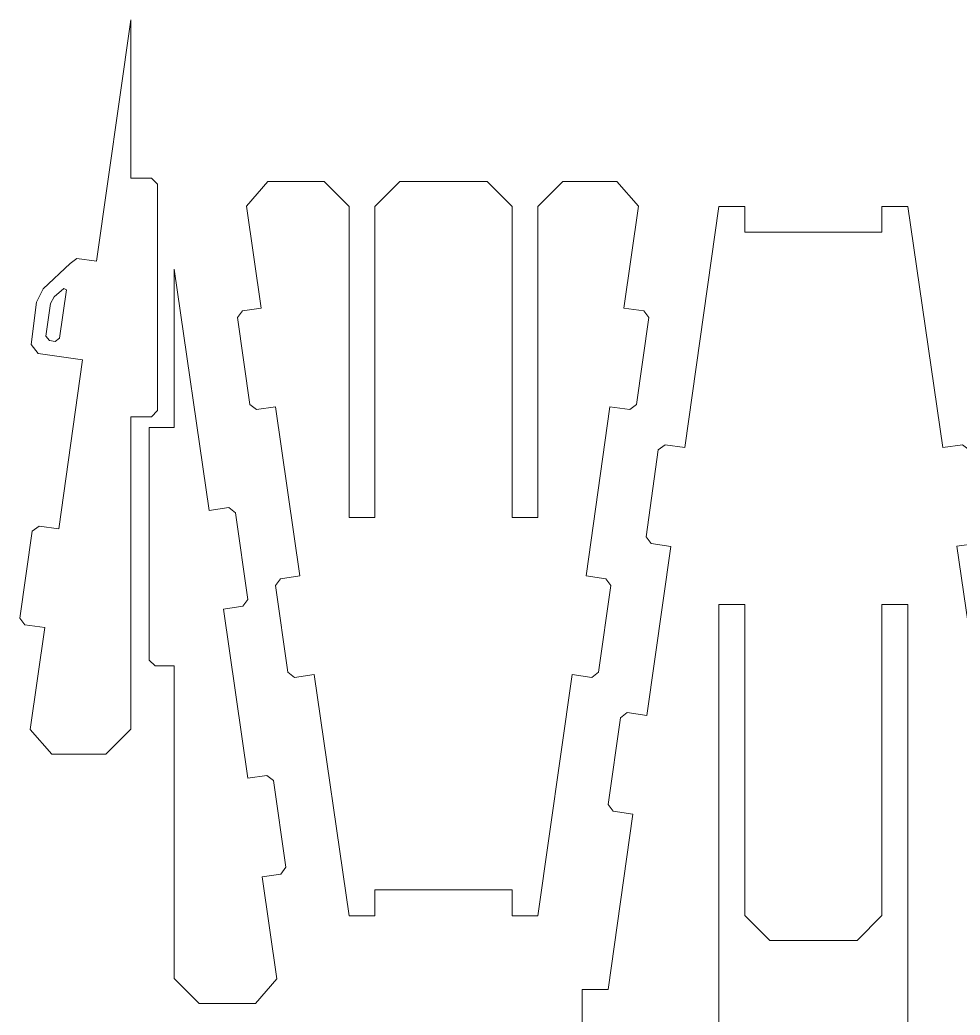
# Model space of a CAD drawing. Header units: millimetres. Extents: x -90 to 394, y 0 to 264.
# Drawn here: x 3 to 122.8, y 136.9 to 263.6 of the extents above; entities that cross this region are included whole.
import ezdxf

# ---------------------------------------------------------------- set-up
doc = ezdxf.new("R2010")
doc.units = ezdxf.units.MM
doc.layers.add('Layer 1', color=7, linetype='Continuous')

msp = doc.modelspace()

# ---------------------------------------------------------------- linework, layer by layer
at = {"layer": 'Layer 1', "color": 250, "lineweight": 20}
for points, knots in [([(17.15, 263.64), (17.15, 263.64), (17.15, 243.48), (17.15, 243.48), (17.15, 243.48), (17.15, 243.48), (19.8, 243.48), (19.8, 243.48), (19.8, 243.48), (19.8, 243.48), (20.56, 242.72), (20.56, 242.72), (20.56, 242.72), (20.56, 242.72), (20.56, 213.89), (20.56, 213.89), (20.56, 213.89), (20.56, 213.89), (19.8, 213.08), (19.8, 213.08), (19.8, 213.08), (19.8, 213.08), (17.15, 213.08), (17.15, 213.08), (17.15, 213.08), (17.15, 213.08), (17.15, 173.27), (17.15, 173.27), (17.15, 173.27), (17.15, 173.27), (13.97, 170.1), (13.97, 170.1), (13.97, 170.1), (13.97, 170.1), (7.08, 170.1), (7.08, 170.1), (7.08, 170.1), (7.08, 170.1), (4.35, 173.24), (4.35, 173.24), (4.35, 173.24), (4.35, 173.24), (6.19, 186.21), (6.19, 186.21), (6.19, 186.21), (6.19, 186.21), (3.67, 186.57), (3.67, 186.57), (3.67, 186.57), (3.67, 186.57), (3.03, 187.43), (3.03, 187.43), (3.03, 187.43), (3.03, 187.43), (4.59, 198.49), (4.59, 198.49), (4.59, 198.49), (4.59, 198.49), (5.46, 199.14), (5.46, 199.14), (5.46, 199.14), (5.46, 199.14), (7.97, 198.79), (7.97, 198.79), (7.97, 198.79), (7.97, 198.79), (11.02, 220.32), (11.02, 220.32), (11.02, 220.32), (11.02, 220.32), (5.36, 221.13), (5.36, 221.13), (5.36, 221.13), (5.36, 221.13), (4.48, 222.28), (4.48, 222.28), (4.48, 222.28), (4.48, 222.28), (5.15, 227.66), (5.15, 227.66), (5.15, 227.66), (5.15, 227.66), (6.01, 229.37), (6.01, 229.37), (6.01, 229.37), (6.01, 229.37), (9.42, 232.61), (9.42, 232.61), (9.42, 232.61), (9.42, 232.61), (10.29, 233.26), (10.29, 233.26), (10.29, 233.26), (10.29, 233.26), (12.8, 232.9), (12.8, 232.9), (12.8, 232.9), (12.8, 232.9), (17.15, 263.64), (17.15, 263.64)], [0, 0, 0, 0, 0.038462, 0.038462, 0.038462, 0.038462, 0.076923, 0.076923, 0.076923, 0.076923, 0.115385, 0.115385, 0.115385, 0.115385, 0.153846, 0.153846, 0.153846, 0.153846, 0.192308, 0.192308, 0.192308, 0.192308, 0.230769, 0.230769, 0.230769, 0.230769, 0.269231, 0.269231, 0.269231, 0.269231, 0.307692, 0.307692, 0.307692, 0.307692, 0.346154, 0.346154, 0.346154, 0.346154, 0.384615, 0.384615, 0.384615, 0.384615, 0.423077, 0.423077, 0.423077, 0.423077, 0.461538, 0.461538, 0.461538, 0.461538, 0.5, 0.5, 0.5, 0.5, 0.538462, 0.538462, 0.538462, 0.538462, 0.576923, 0.576923, 0.576923, 0.576923, 0.615385, 0.615385, 0.615385, 0.615385, 0.653846, 0.653846, 0.653846, 0.653846, 0.692308, 0.692308, 0.692308, 0.692308, 0.730769, 0.730769, 0.730769, 0.730769, 0.769231, 0.769231, 0.769231, 0.769231, 0.807692, 0.807692, 0.807692, 0.807692, 0.846154, 0.846154, 0.846154, 0.846154, 0.884615, 0.884615, 0.884615, 0.884615, 0.923077, 0.923077, 0.923077, 0.923077, 1, 1, 1, 1]), ([(81.82, 239.89), (81.82, 239.89), (79.09, 243.04), (79.09, 243.04), (79.09, 243.04), (79.09, 243.04), (72.2, 243.04), (72.2, 243.04), (72.2, 243.04), (72.2, 243.04), (69.03, 239.86), (69.03, 239.86), (69.03, 239.86), (69.03, 239.86), (69.03, 200.23), (69.03, 200.23), (69.03, 200.23), (69.03, 200.23), (65.72, 200.23), (65.72, 200.23), (65.72, 200.23), (65.72, 200.23), (65.72, 239.86), (65.72, 239.86), (65.72, 239.86), (65.72, 239.86), (62.55, 243.04), (62.55, 243.04), (62.55, 243.04), (62.55, 243.04), (51.44, 243.04), (51.44, 243.04), (51.44, 243.04), (51.44, 243.04), (48.26, 239.86), (48.26, 239.86), (48.26, 239.86), (48.26, 239.86), (48.26, 200.23), (48.26, 200.23), (48.26, 200.23), (48.26, 200.23), (44.96, 200.23), (44.96, 200.23), (44.96, 200.23), (44.96, 200.23), (44.96, 239.86), (44.96, 239.86), (44.96, 239.86), (44.96, 239.86), (41.79, 243.04), (41.79, 243.04), (41.79, 243.04), (41.79, 243.04), (34.63, 243.04), (34.63, 243.04), (34.63, 243.04), (34.63, 243.04), (31.91, 239.9), (31.91, 239.9), (31.91, 239.9), (31.91, 239.9), (33.78, 226.9), (33.78, 226.9), (33.78, 226.9), (33.78, 226.9), (31.4, 226.57), (31.4, 226.57), (31.4, 226.57), (31.4, 226.57), (30.75, 225.71), (30.75, 225.71), (30.75, 225.71), (30.75, 225.71), (32.32, 214.64), (32.32, 214.64), (32.32, 214.64), (32.32, 214.64), (33.18, 213.99), (33.18, 213.99), (33.18, 213.99), (33.18, 213.99), (35.6, 214.34), (35.6, 214.34), (35.6, 214.34), (35.6, 214.34), (38.71, 192.81), (38.71, 192.81), (38.71, 192.81), (38.71, 192.81), (36.23, 192.45), (36.23, 192.45), (36.23, 192.45), (36.23, 192.45), (35.58, 191.59), (35.58, 191.59), (35.58, 191.59), (35.58, 191.59), (37.15, 180.53), (37.15, 180.53), (37.15, 180.53), (37.15, 180.53), (38.01, 179.88), (38.01, 179.88), (38.01, 179.88), (38.01, 179.88), (40.52, 180.24), (40.52, 180.24), (40.52, 180.24), (40.52, 180.24), (44.96, 149.5), (44.96, 149.5), (44.96, 149.5), (44.96, 149.5), (48.26, 149.5), (48.26, 149.5), (48.26, 149.5), (48.26, 149.5), (48.26, 152.8), (48.26, 152.8), (48.26, 152.8), (48.26, 152.8), (65.72, 152.8), (65.72, 152.8), (65.72, 152.8), (65.72, 152.8), (65.72, 149.5), (65.72, 149.5), (65.72, 149.5), (65.72, 149.5), (69.03, 149.5), (69.03, 149.5), (69.03, 149.5), (69.03, 149.5), (73.38, 180.24), (73.38, 180.24), (73.38, 180.24), (73.38, 180.24), (75.89, 179.88), (75.89, 179.88), (75.89, 179.88), (75.89, 179.88), (76.75, 180.53), (76.75, 180.53), (76.75, 180.53), (76.75, 180.53), (78.32, 191.59), (78.32, 191.59), (78.32, 191.59), (78.32, 191.59), (77.67, 192.45), (77.67, 192.45), (77.67, 192.45), (77.67, 192.45), (75.16, 192.81), (75.16, 192.81), (75.16, 192.81), (75.16, 192.81), (78.2, 214.35), (78.2, 214.35), (78.2, 214.35), (78.2, 214.35), (80.72, 213.99), (80.72, 213.99), (80.72, 213.99), (80.72, 213.99), (81.58, 214.64), (81.58, 214.64), (81.58, 214.64), (81.58, 214.64), (83.15, 225.71), (83.15, 225.71), (83.15, 225.71), (83.15, 225.71), (82.5, 226.57), (82.5, 226.57), (82.5, 226.57), (82.5, 226.57), (79.98, 226.92), (79.98, 226.92), (79.98, 226.92), (79.98, 226.92), (81.82, 239.89), (81.82, 239.89)], [0, 0, 0, 0, 0.021277, 0.021277, 0.021277, 0.021277, 0.042553, 0.042553, 0.042553, 0.042553, 0.06383, 0.06383, 0.06383, 0.06383, 0.085106, 0.085106, 0.085106, 0.085106, 0.106383, 0.106383, 0.106383, 0.106383, 0.12766, 0.12766, 0.12766, 0.12766, 0.148936, 0.148936, 0.148936, 0.148936, 0.170213, 0.170213, 0.170213, 0.170213, 0.191489, 0.191489, 0.191489, 0.191489, 0.212766, 0.212766, 0.212766, 0.212766, 0.234043, 0.234043, 0.234043, 0.234043, 0.255319, 0.255319, 0.255319, 0.255319, 0.276596, 0.276596, 0.276596, 0.276596, 0.297872, 0.297872, 0.297872, 0.297872, 0.319149, 0.319149, 0.319149, 0.319149, 0.340426, 0.340426, 0.340426, 0.340426, 0.361702, 0.361702, 0.361702, 0.361702, 0.382979, 0.382979, 0.382979, 0.382979, 0.404255, 0.404255, 0.404255, 0.404255, 0.425532, 0.425532, 0.425532, 0.425532, 0.446809, 0.446809, 0.446809, 0.446809, 0.468085, 0.468085, 0.468085, 0.468085, 0.489362, 0.489362, 0.489362, 0.489362, 0.510638, 0.510638, 0.510638, 0.510638, 0.531915, 0.531915, 0.531915, 0.531915, 0.553191, 0.553191, 0.553191, 0.553191, 0.574468, 0.574468, 0.574468, 0.574468, 0.595745, 0.595745, 0.595745, 0.595745, 0.617021, 0.617021, 0.617021, 0.617021, 0.638298, 0.638298, 0.638298, 0.638298, 0.659574, 0.659574, 0.659574, 0.659574, 0.680851, 0.680851, 0.680851, 0.680851, 0.702128, 0.702128, 0.702128, 0.702128, 0.723404, 0.723404, 0.723404, 0.723404, 0.744681, 0.744681, 0.744681, 0.744681, 0.765957, 0.765957, 0.765957, 0.765957, 0.787234, 0.787234, 0.787234, 0.787234, 0.808511, 0.808511, 0.808511, 0.808511, 0.829787, 0.829787, 0.829787, 0.829787, 0.851064, 0.851064, 0.851064, 0.851064, 0.87234, 0.87234, 0.87234, 0.87234, 0.893617, 0.893617, 0.893617, 0.893617, 0.914894, 0.914894, 0.914894, 0.914894, 0.93617, 0.93617, 0.93617, 0.93617, 0.957447, 0.957447, 0.957447, 0.957447, 1, 1, 1, 1]), ([(95.39, 236.59), (95.39, 236.59), (95.39, 239.88), (95.39, 239.88), (95.39, 239.88), (95.39, 239.88), (92.09, 239.88), (92.09, 239.88), (92.09, 239.88), (92.09, 239.88), (87.74, 209.15), (87.74, 209.15), (87.74, 209.15), (87.74, 209.15), (85.23, 209.5), (85.23, 209.5), (85.23, 209.5), (85.23, 209.5), (84.36, 208.86), (84.36, 208.86), (84.36, 208.86), (84.36, 208.86), (82.8, 197.79), (82.8, 197.79), (82.8, 197.79), (82.8, 197.79), (83.45, 196.93), (83.45, 196.93), (83.45, 196.93), (83.45, 196.93), (85.96, 196.57), (85.96, 196.57), (85.96, 196.57), (85.96, 196.57), (82.91, 175.03), (82.91, 175.03), (82.91, 175.03), (82.91, 175.03), (80.4, 175.39), (80.4, 175.39), (80.4, 175.39), (80.4, 175.39), (79.53, 174.74), (79.53, 174.74), (79.53, 174.74), (79.53, 174.74), (77.97, 163.68), (77.97, 163.68), (77.97, 163.68), (77.97, 163.68), (78.61, 162.82), (78.61, 162.82), (78.61, 162.82), (78.61, 162.82), (81.13, 162.46), (81.13, 162.46), (81.13, 162.46), (81.13, 162.46), (77.97, 140.13), (77.97, 140.13), (77.97, 140.13), (77.97, 140.13), (74.67, 140.13), (74.67, 140.13), (74.67, 140.13), (74.67, 140.13), (74.67, 130.87), (74.67, 130.87), (74.67, 130.87), (74.67, 130.87), (68.83, 130.87), (68.83, 130.87), (68.83, 130.87), (68.83, 130.87), (68.06, 130.11), (68.06, 130.11), (68.06, 130.11), (68.06, 130.11), (68.06, 123.25), (68.06, 123.25), (68.06, 123.25), (68.06, 123.25), (68.83, 122.49), (68.83, 122.49), (68.83, 122.49), (68.83, 122.49), (88.91, 122.49), (88.91, 122.49), (88.91, 122.49), (88.91, 122.49), (92.09, 125.66), (92.09, 125.66), (92.09, 125.66), (92.09, 125.66), (92.09, 189.15), (92.09, 189.15), (92.09, 189.15), (92.09, 189.15), (95.39, 189.15), (95.39, 189.15), (95.39, 189.15), (95.39, 189.15), (95.39, 149.52), (95.39, 149.52), (95.39, 149.52), (95.39, 149.52), (98.56, 146.35), (98.56, 146.35), (98.56, 146.35), (98.56, 146.35), (109.68, 146.35), (109.68, 146.35), (109.68, 146.35), (109.68, 146.35), (112.85, 149.52), (112.85, 149.52), (112.85, 149.52), (112.85, 149.52), (112.85, 189.15), (112.85, 189.15), (112.85, 189.15), (112.85, 189.15), (116.15, 189.15), (116.15, 189.15), (116.15, 189.15), (116.15, 189.15), (116.15, 125.66), (116.15, 125.66), (116.15, 125.66), (116.15, 125.66), (119.33, 122.49), (119.33, 122.49), (119.33, 122.49), (119.33, 122.49), (139.78, 122.49), (139.78, 122.49), (139.78, 122.49), (139.78, 122.49), (140.55, 123.25), (140.55, 123.25), (140.55, 123.25), (140.55, 123.25), (140.55, 130.11), (140.55, 130.11), (140.55, 130.11), (140.55, 130.11), (139.78, 130.87), (139.78, 130.87), (139.78, 130.87), (139.78, 130.87), (133.94, 130.87), (133.94, 130.87), (133.94, 130.87), (133.94, 130.87), (133.94, 139.57), (133.94, 139.57), (133.94, 139.57), (133.94, 139.57), (130.64, 139.57), (130.64, 139.57), (130.64, 139.57), (130.64, 139.57), (127.33, 162.48), (127.33, 162.48), (127.33, 162.48), (127.33, 162.48), (129.72, 162.82), (129.72, 162.82), (129.72, 162.82), (129.72, 162.82), (130.36, 163.68), (130.36, 163.68), (130.36, 163.68), (130.36, 163.68), (128.8, 174.74), (128.8, 174.74), (128.8, 174.74), (128.8, 174.74), (127.93, 175.39), (127.93, 175.39), (127.93, 175.39), (127.93, 175.39), (125.52, 175.05), (125.52, 175.05), (125.52, 175.05), (125.52, 175.05), (122.41, 196.58), (122.41, 196.58), (122.41, 196.58), (122.41, 196.58), (124.88, 196.93), (124.88, 196.93), (124.88, 196.93), (124.88, 196.93), (125.53, 197.79), (125.53, 197.79), (125.53, 197.79), (125.53, 197.79), (123.97, 208.86), (123.97, 208.86), (123.97, 208.86), (123.97, 208.86), (123.1, 209.5), (123.1, 209.5), (123.1, 209.5), (123.1, 209.5), (120.59, 209.15), (120.59, 209.15), (120.59, 209.15), (120.59, 209.15), (116.15, 239.88), (116.15, 239.88), (116.15, 239.88), (116.15, 239.88), (112.85, 239.88), (112.85, 239.88), (112.85, 239.88), (112.85, 239.88), (112.85, 236.59), (112.85, 236.59), (112.85, 236.59), (112.85, 236.59), (95.39, 236.59), (95.39, 236.59)], [0, 0, 0, 0, 0.017544, 0.017544, 0.017544, 0.017544, 0.035088, 0.035088, 0.035088, 0.035088, 0.052632, 0.052632, 0.052632, 0.052632, 0.070175, 0.070175, 0.070175, 0.070175, 0.087719, 0.087719, 0.087719, 0.087719, 0.105263, 0.105263, 0.105263, 0.105263, 0.122807, 0.122807, 0.122807, 0.122807, 0.140351, 0.140351, 0.140351, 0.140351, 0.157895, 0.157895, 0.157895, 0.157895, 0.175439, 0.175439, 0.175439, 0.175439, 0.192982, 0.192982, 0.192982, 0.192982, 0.210526, 0.210526, 0.210526, 0.210526, 0.22807, 0.22807, 0.22807, 0.22807, 0.245614, 0.245614, 0.245614, 0.245614, 0.263158, 0.263158, 0.263158, 0.263158, 0.280702, 0.280702, 0.280702, 0.280702, 0.298246, 0.298246, 0.298246, 0.298246, 0.315789, 0.315789, 0.315789, 0.315789, 0.333333, 0.333333, 0.333333, 0.333333, 0.350877, 0.350877, 0.350877, 0.350877, 0.368421, 0.368421, 0.368421, 0.368421, 0.385965, 0.385965, 0.385965, 0.385965, 0.403509, 0.403509, 0.403509, 0.403509, 0.421053, 0.421053, 0.421053, 0.421053, 0.438596, 0.438596, 0.438596, 0.438597, 0.45614, 0.45614, 0.45614, 0.45614, 0.473684, 0.473684, 0.473684, 0.473684, 0.491228, 0.491228, 0.491228, 0.491228, 0.508772, 0.508772, 0.508772, 0.508772, 0.526316, 0.526316, 0.526316, 0.526316, 0.54386, 0.54386, 0.54386, 0.54386, 0.561404, 0.561404, 0.561404, 0.561404, 0.578947, 0.578947, 0.578947, 0.578947, 0.596491, 0.596491, 0.596491, 0.596491, 0.614035, 0.614035, 0.614035, 0.614035, 0.631579, 0.631579, 0.631579, 0.631579, 0.649123, 0.649123, 0.649123, 0.649123, 0.666667, 0.666667, 0.666667, 0.666667, 0.684211, 0.684211, 0.684211, 0.684211, 0.701754, 0.701754, 0.701754, 0.701754, 0.719298, 0.719298, 0.719298, 0.719298, 0.736842, 0.736842, 0.736842, 0.736842, 0.754386, 0.754386, 0.754386, 0.754386, 0.77193, 0.77193, 0.77193, 0.77193, 0.789474, 0.789474, 0.789474, 0.789474, 0.807018, 0.807018, 0.807018, 0.807018, 0.824561, 0.824561, 0.824561, 0.824561, 0.842105, 0.842105, 0.842105, 0.842105, 0.859649, 0.859649, 0.859649, 0.859649, 0.877193, 0.877193, 0.877193, 0.877193, 0.894737, 0.894737, 0.894737, 0.894737, 0.912281, 0.912281, 0.912281, 0.912281, 0.929825, 0.929825, 0.929825, 0.929825, 0.947368, 0.947368, 0.947368, 0.947368, 0.964912, 0.964912, 0.964912, 0.964912, 1, 1, 1, 1]), ([(22.7, 231.89), (22.7, 231.89), (27.14, 201.15), (27.14, 201.15), (27.14, 201.15), (27.14, 201.15), (29.65, 201.51), (29.65, 201.51), (29.65, 201.51), (29.65, 201.51), (30.51, 200.86), (30.51, 200.86), (30.51, 200.86), (30.51, 200.86), (32.08, 189.79), (32.08, 189.79), (32.08, 189.79), (32.08, 189.79), (31.43, 188.93), (31.43, 188.93), (31.43, 188.93), (31.43, 188.93), (28.95, 188.58), (28.95, 188.58), (28.95, 188.58), (28.95, 188.58), (32.06, 167.05), (32.06, 167.05), (32.06, 167.05), (32.06, 167.05), (34.48, 167.39), (34.48, 167.39), (34.48, 167.39), (34.48, 167.39), (35.34, 166.75), (35.34, 166.75), (35.34, 166.75), (35.34, 166.75), (36.91, 155.68), (36.91, 155.68), (36.91, 155.68), (36.91, 155.68), (36.26, 154.82), (36.26, 154.82), (36.26, 154.82), (36.26, 154.82), (33.88, 154.48), (33.88, 154.48), (33.88, 154.48), (33.88, 154.48), (35.76, 141.49), (35.76, 141.49), (35.76, 141.49), (35.76, 141.49), (33.03, 138.35), (33.03, 138.35), (33.03, 138.35), (33.03, 138.35), (25.88, 138.35), (25.88, 138.35), (25.88, 138.35), (25.88, 138.35), (22.7, 141.52), (22.7, 141.52), (22.7, 141.52), (22.7, 141.52), (22.7, 181.33), (22.7, 181.33), (22.7, 181.33), (22.7, 181.33), (20.25, 181.33), (20.25, 181.33), (20.25, 181.33), (20.25, 181.33), (19.49, 182.09), (19.49, 182.09), (19.49, 182.09), (19.49, 182.09), (19.49, 211.73), (19.49, 211.73), (19.49, 211.73), (19.49, 211.73), (22.7, 211.73), (22.7, 211.73), (22.7, 211.73), (22.7, 211.73), (22.7, 231.89), (22.7, 231.89)], [0, 0, 0, 0, 0.043478, 0.043478, 0.043478, 0.043478, 0.086957, 0.086957, 0.086957, 0.086957, 0.130435, 0.130435, 0.130435, 0.130435, 0.173913, 0.173913, 0.173913, 0.173913, 0.217391, 0.217391, 0.217391, 0.217391, 0.26087, 0.26087, 0.26087, 0.26087, 0.304348, 0.304348, 0.304348, 0.304348, 0.347826, 0.347826, 0.347826, 0.347826, 0.391304, 0.391304, 0.391304, 0.391304, 0.434783, 0.434783, 0.434783, 0.434783, 0.478261, 0.478261, 0.478261, 0.478261, 0.521739, 0.521739, 0.521739, 0.521739, 0.565217, 0.565217, 0.565217, 0.565217, 0.608696, 0.608696, 0.608696, 0.608696, 0.652174, 0.652174, 0.652174, 0.652174, 0.695652, 0.695652, 0.695652, 0.695652, 0.73913, 0.73913, 0.73913, 0.73913, 0.782609, 0.782609, 0.782609, 0.782609, 0.826087, 0.826087, 0.826087, 0.826087, 0.869565, 0.869565, 0.869565, 0.869565, 0.913043, 0.913043, 0.913043, 0.913043, 1, 1, 1, 1])]:
    msp.add_open_spline(points, degree=3, knots=knots, dxfattribs=at)
at = {"layer": 'Layer 1', "color": 240, "lineweight": 20}
msp.add_open_spline([(8.64, 229.42), (8.64, 229.42), (8.95, 229.25), (8.95, 229.25), (8.95, 229.25), (8.95, 229.25), (8.08, 223.11), (8.08, 223.11), (8.08, 223.11), (8.08, 223.11), (7.51, 222.68), (7.51, 222.68), (7.51, 222.68), (7.51, 222.68), (6.78, 222.78), (6.78, 222.78), (6.78, 222.78), (6.78, 222.78), (6.35, 223.35), (6.35, 223.35), (6.35, 223.35), (6.35, 223.35), (6.93, 227.5), (6.93, 227.5), (6.93, 227.5), (6.93, 227.5), (7.39, 228.34), (7.39, 228.34), (7.39, 228.34), (7.39, 228.34), (8.64, 229.42), (8.64, 229.42)], degree=3, knots=[0, 0, 0, 0, 0.111111, 0.111111, 0.111111, 0.111111, 0.222222, 0.222222, 0.222222, 0.222222, 0.333333, 0.333333, 0.333333, 0.333333, 0.444444, 0.444444, 0.444444, 0.444444, 0.555556, 0.555556, 0.555556, 0.555556, 0.666667, 0.666667, 0.666667, 0.666667, 0.777778, 0.777778, 0.777778, 0.777778, 1, 1, 1, 1], dxfattribs=at)

doc.saveas('drawing.dxf')
